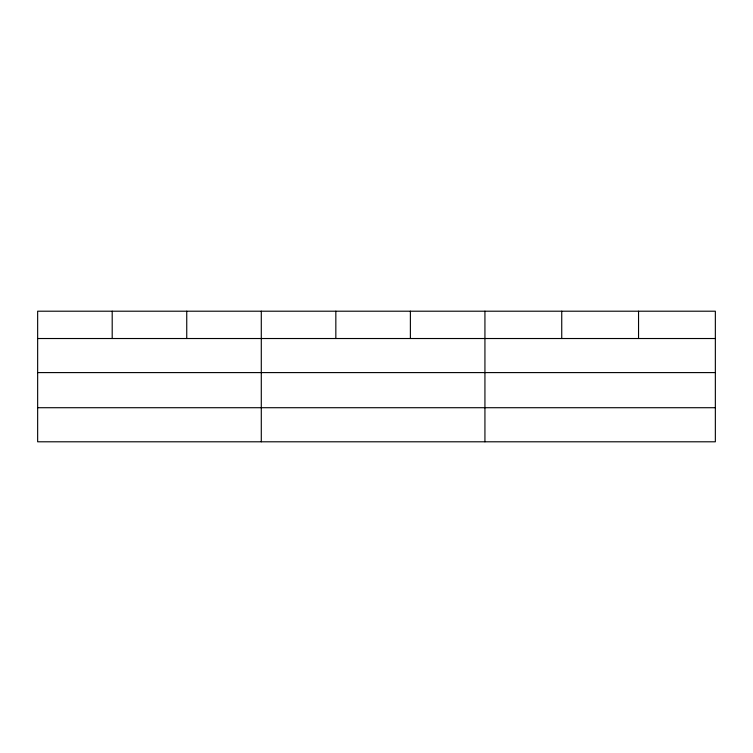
<?xml version="1.0" encoding="UTF-8"?>
<svg xmlns="http://www.w3.org/2000/svg" width="753" height="753" viewBox="0 0 753 753"><rect width="100%" height="100%" fill="white"/><g stroke="black" fill="none" stroke-linecap="round" stroke-linejoin="round"><path stroke-width="1.13" d="M715.35 372.594L715.35 311.205L37.65 311.205L37.65 441.795L715.35 441.795L715.35 372.594L37.65 372.594M37.65 338.521L715.35 338.521M37.65 407.712L715.35 407.712M638.544 311.205L638.544 338.521M561.738 311.205L561.738 338.521M484.932 311.205L484.932 441.795M410.385 311.205L410.385 338.521M335.838 311.205L335.838 338.521M261.291 311.205L261.291 441.795M186.744 311.205L186.744 338.521M112.197 311.205L112.197 338.521"/></g></svg>
